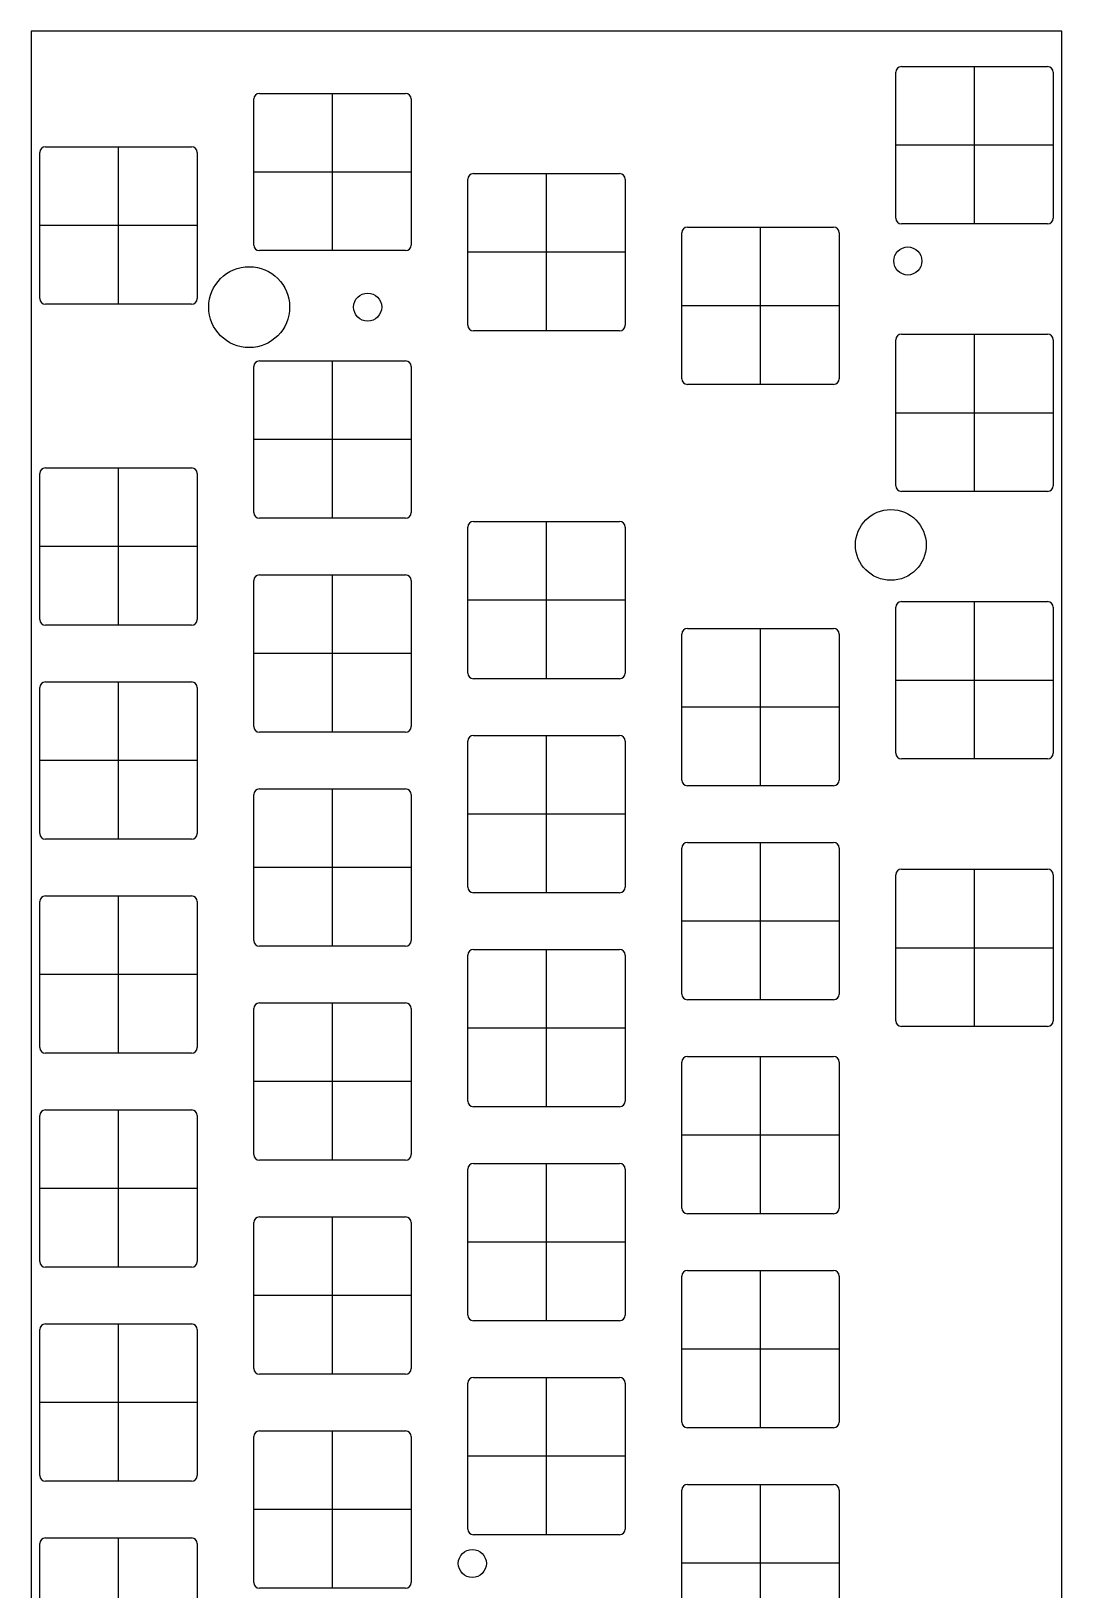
# Model space of a CAD drawing. Header units: centimetres. Extents: x -4.7 to 4.6, y -14.1 to 14.1.
# Drawn here: x -4.57 to 4.6, y 0.24 to 14.12 of the extents above; entities that cross this region are included whole.
import ezdxf

# ---------------------------------------------------------------- set-up
doc = ezdxf.new("R2010")
doc.units = ezdxf.units.CM
doc.header["$MEASUREMENT"] = 0
for name, color, linetype in [('tmp v6_Sketch10', 7, 'Continuous'), ('tmp v6_Sketch7', 7, 'Continuous'), ('tmp v6_Sketch9', 7, 'Continuous')]:
    doc.layers.add(name, color=color, linetype=linetype)

msp = doc.modelspace()

# ---------------------------------------------------------------- linework, layer by layer
at = {"layer": 'tmp v6_Sketch10'}
for p, q in [((-4.57, 14.115, 0.1), (-4.57, -9.91346, 0.1)), ((4.605, 14.115, 0.1), (-4.57, 14.115, 0.1)), ((4.605, -14.11, 0.1), (4.605, 14.115, 0.1)), ((3.1275, 12.449375, 0.1), (3.1275, 13.749375, 0.1)), ((3.1775, 13.799375, 0.1), (4.4775, 13.799375, 0.1)), ((4.5275, 13.749375, 0.1), (4.5275, 12.449375, 0.1)), ((-2.5875, 12.21125, 0.1), (-2.5875, 13.51125, 0.1)), ((-2.5375, 13.56125, 0.1), (-1.2375, 13.56125, 0.1)), ((-1.1875, 13.51125, 0.1), (-1.1875, 12.21125, 0.1)), ((-4.4425, 13.085, 0.1), (-3.1425, 13.085, 0.1)), ((-4.4925, 11.735, 0.1), (-4.4925, 13.035, 0.1)), ((-3.0925, 13.035, 0.1), (-3.0925, 11.735, 0.1)), ((-0.6825, 11.496875, 0.1), (-0.6825, 12.796875, 0.1)), ((-0.6325, 12.846875, 0.1), (0.6675, 12.846875, 0.1)), ((0.7175, 12.796875, 0.1), (0.7175, 11.496875, 0.1)), ((1.2725, 12.370625, 0.1), (2.5725, 12.370625, 0.1)), ((4.4775, 12.399375, 0.1), (3.1775, 12.399375, 0.1)), ((1.2225, 11.020625, 0.1), (1.2225, 12.320625, 0.1)), ((2.6225, 12.320625, 0.1), (2.6225, 11.020625, 0.1)), ((-1.2375, 12.16125, 0.1), (-2.5375, 12.16125, 0.1)), ((-3.1425, 11.685, 0.1), (-4.4425, 11.685, 0.1)), ((0.6675, 11.446875, 0.1), (-0.6325, 11.446875, 0.1)), ((3.1775, 11.418125, 0.1), (4.4775, 11.418125, 0.1)), ((3.1275, 10.068125, 0.1), (3.1275, 11.368125, 0.1)), ((4.5275, 11.368125, 0.1), (4.5275, 10.068125, 0.1)), ((-2.5875, 9.83, 0.1), (-2.5875, 11.13, 0.1)), ((-2.5375, 11.18, 0.1), (-1.2375, 11.18, 0.1)), ((-1.1875, 11.13, 0.1), (-1.1875, 9.83, 0.1)), ((2.5725, 10.970625, 0.1), (1.2725, 10.970625, 0.1)), ((-4.4925, 8.8775, 0.1), (-4.4925, 10.1775, 0.1)), ((-4.4425, 10.2275, 0.1), (-3.1425, 10.2275, 0.1)), ((-3.0925, 10.1775, 0.1), (-3.0925, 8.8775, 0.1)), ((4.4775, 10.018125, 0.1), (3.1775, 10.018125, 0.1)), ((-1.2375, 9.78, 0.1), (-2.5375, 9.78, 0.1)), ((-0.6325, 9.75125, 0.1), (0.6675, 9.75125, 0.1)), ((-0.6825, 8.40125, 0.1), (-0.6825, 9.70125, 0.1)), ((0.7175, 9.70125, 0.1), (0.7175, 8.40125, 0.1)), ((-2.5875, 7.925, 0.1), (-2.5875, 9.225, 0.1)), ((-2.5375, 9.275, 0.1), (-1.2375, 9.275, 0.1)), ((-1.1875, 9.225, 0.1), (-1.1875, 7.925, 0.1)), ((3.1775, 9.036875, 0.1), (4.4775, 9.036875, 0.1)), ((3.1275, 7.686875, 0.1), (3.1275, 8.986875, 0.1)), ((4.5275, 8.986875, 0.1), (4.5275, 7.686875, 0.1)), ((-3.1425, 8.8275, 0.1), (-4.4425, 8.8275, 0.1)), ((1.2225, 7.44875, 0.1), (1.2225, 8.74875, 0.1)), ((1.2725, 8.79875, 0.1), (2.5725, 8.79875, 0.1)), ((2.6225, 8.74875, 0.1), (2.6225, 7.44875, 0.1)), ((0.6675, 8.35125, 0.1), (-0.6325, 8.35125, 0.1)), ((-4.4925, 6.9725, 0.1), (-4.4925, 8.2725, 0.1)), ((-4.4425, 8.3225, 0.1), (-3.1425, 8.3225, 0.1)), ((-3.0925, 8.2725, 0.1), (-3.0925, 6.9725, 0.1)), ((-1.2375, 7.875, 0.1), (-2.5375, 7.875, 0.1)), ((-0.6825, 6.49625, 0.1), (-0.6825, 7.79625, 0.1)), ((-0.6325, 7.84625, 0.1), (0.6675, 7.84625, 0.1)), ((0.7175, 7.79625, 0.1), (0.7175, 6.49625, 0.1)), ((4.4775, 7.636875, 0.1), (3.1775, 7.636875, 0.1)), ((-2.5375, 7.37, 0.1), (-1.2375, 7.37, 0.1)), ((2.5725, 7.39875, 0.1), (1.2725, 7.39875, 0.1)), ((-2.5875, 6.02, 0.1), (-2.5875, 7.32, 0.1)), ((-1.1875, 7.32, 0.1), (-1.1875, 6.02, 0.1)), ((-3.1425, 6.9225, 0.1), (-4.4425, 6.9225, 0.1)), ((1.2225, 5.54375, 0.1), (1.2225, 6.84375, 0.1)), ((1.2725, 6.89375, 0.1), (2.5725, 6.89375, 0.1)), ((2.6225, 6.84375, 0.1), (2.6225, 5.54375, 0.1)), ((3.1275, 5.305625, 0.1), (3.1275, 6.605625, 0.1)), ((3.1775, 6.655625, 0.1), (4.4775, 6.655625, 0.1)), ((4.5275, 6.605625, 0.1), (4.5275, 5.305625, 0.1)), ((-4.4425, 6.4175, 0.1), (-3.1425, 6.4175, 0.1)), ((0.6675, 6.44625, 0.1), (-0.6325, 6.44625, 0.1)), ((-4.4925, 5.0675, 0.1), (-4.4925, 6.3675, 0.1)), ((-3.0925, 6.3675, 0.1), (-3.0925, 5.0675, 0.1)), ((-1.2375, 5.97, 0.1), (-2.5375, 5.97, 0.1)), ((-0.6825, 4.59125, 0.1), (-0.6825, 5.89125, 0.1)), ((-0.6325, 5.94125, 0.1), (0.6675, 5.94125, 0.1)), ((0.7175, 5.89125, 0.1), (0.7175, 4.59125, 0.1)), ((-2.5875, 4.115, 0.1), (-2.5875, 5.415, 0.1)), ((-2.5375, 5.465, 0.1), (-1.2375, 5.465, 0.1)), ((-1.1875, 5.415, 0.1), (-1.1875, 4.115, 0.1)), ((2.5725, 5.49375, 0.1), (1.2725, 5.49375, 0.1)), ((4.4775, 5.255625, 0.1), (3.1775, 5.255625, 0.1)), ((-3.1425, 5.0175, 0.1), (-4.4425, 5.0175, 0.1)), ((1.2225, 3.63875, 0.1), (1.2225, 4.93875, 0.1)), ((1.2725, 4.98875, 0.1), (2.5725, 4.98875, 0.1)), ((2.6225, 4.93875, 0.1), (2.6225, 3.63875, 0.1)), ((-4.4925, 3.1625, 0.1), (-4.4925, 4.4625, 0.1)), ((-4.4425, 4.5125, 0.1), (-3.1425, 4.5125, 0.1)), ((-3.0925, 4.4625, 0.1), (-3.0925, 3.1625, 0.1)), ((0.6675, 4.54125, 0.1), (-0.6325, 4.54125, 0.1)), ((-1.2375, 4.065, 0.1), (-2.5375, 4.065, 0.1)), ((-0.6325, 4.03625, 0.1), (0.6675, 4.03625, 0.1)), ((-0.6825, 2.68625, 0.1), (-0.6825, 3.98625, 0.1)), ((0.7175, 3.98625, 0.1), (0.7175, 2.68625, 0.1)), ((-2.5875, 2.21, 0.1), (-2.5875, 3.51, 0.1)), ((-2.5375, 3.56, 0.1), (-1.2375, 3.56, 0.1)), ((-1.1875, 3.51, 0.1), (-1.1875, 2.21, 0.1)), ((2.5725, 3.58875, 0.1), (1.2725, 3.58875, 0.1)), ((-3.1425, 3.1125, 0.1), (-4.4425, 3.1125, 0.1)), ((1.2725, 3.08375, 0.1), (2.5725, 3.08375, 0.1)), ((1.2225, 1.73375, 0.1), (1.2225, 3.03375, 0.1)), ((2.6225, 3.03375, 0.1), (2.6225, 1.73375, 0.1)), ((0.6675, 2.63625, 0.1), (-0.6325, 2.63625, 0.1)), ((-4.4925, 1.2575, 0.1), (-4.4925, 2.5575, 0.1)), ((-4.4425, 2.6075, 0.1), (-3.1425, 2.6075, 0.1)), ((-3.0925, 2.5575, 0.1), (-3.0925, 1.2575, 0.1)), ((-1.2375, 2.16, 0.1), (-2.5375, 2.16, 0.1)), ((-0.6825, 0.78125, 0.1), (-0.6825, 2.08125, 0.1)), ((-0.6325, 2.13125, 0.1), (0.6675, 2.13125, 0.1)), ((0.7175, 2.08125, 0.1), (0.7175, 0.78125, 0.1)), ((2.5725, 1.68375, 0.1), (1.2725, 1.68375, 0.1)), ((-2.5875, 0.305, 0.1), (-2.5875, 1.605, 0.1)), ((-2.5375, 1.655, 0.1), (-1.2375, 1.655, 0.1)), ((-1.1875, 1.605, 0.1), (-1.1875, 0.305, 0.1)), ((-3.1425, 1.2075, 0.1), (-4.4425, 1.2075, 0.1)), ((1.2225, -0.17125, 0.1), (1.2225, 1.12875, 0.1)), ((1.2725, 1.17875, 0.1), (2.5725, 1.17875, 0.1)), ((2.6225, 1.12875, 0.1), (2.6225, -0.17125, 0.1)), ((-4.4425, 0.7025, 0.1), (-3.1425, 0.7025, 0.1)), ((0.6675, 0.73125, 0.1), (-0.6325, 0.73125, 0.1)), ((-4.4925, -0.6475, 0.1), (-4.4925, 0.6525, 0.1)), ((-3.0925, 0.6525, 0.1), (-3.0925, -0.6475, 0.1)), ((-1.2375, 0.255, 0.1), (-2.5375, 0.255, 0.1))]:
    msp.add_line(p, q, dxfattribs=at)
for centre, radius in [((3.234142, 12.069298, 0.1), 0.125), ((-2.628996, 11.658722, 0.1), 0.36), ((-1.57471, 11.658722, 0.1), 0.125), ((3.082983, 9.542024, 0.1), 0.315), ((-0.642678, 0.475237, 0.1), 0.125)]:
    msp.add_circle(centre, radius, dxfattribs=at)
for centre, start, end in [((3.1775, 13.749375, 0.1), 90, 180), ((4.4775, 13.749375, 0.1), 0, 90), ((-2.5375, 13.51125, 0.1), 90, 180), ((-1.2375, 13.51125, 0.1), 360, 90), ((-4.4425, 13.035, 0.1), 90, 180), ((-3.1425, 13.035, 0.1), 360, 90), ((-0.6325, 12.796875, 0.1), 90, 180), ((0.6675, 12.796875, 0.1), 360, 90), ((1.2725, 12.320625, 0.1), 90, 180), ((2.5725, 12.320625, 0.1), 360, 90), ((3.1775, 12.449375, 0.1), 180, 270), ((4.4775, 12.449375, 0.1), 270, 0), ((-2.5375, 12.21125, 0.1), 180, 270), ((-1.2375, 12.21125, 0.1), 270, 0), ((-4.4425, 11.735, 0.1), 180, 270), ((-3.1425, 11.735, 0.1), 270, 0), ((-0.6325, 11.496875, 0.1), 180, 270), ((0.6675, 11.496875, 0.1), 270, 0), ((3.1775, 11.368125, 0.1), 90, 180), ((4.4775, 11.368125, 0.1), 0, 90), ((-2.5375, 11.13, 0.1), 90, 180), ((-1.2375, 11.13, 0.1), 360, 90), ((1.2725, 11.020625, 0.1), 180, 270), ((2.5725, 11.020625, 0.1), 270, 0), ((-4.4425, 10.1775, 0.1), 90, 180), ((-3.1425, 10.1775, 0.1), 360, 90), ((3.1775, 10.068125, 0.1), 180, 270), ((4.4775, 10.068125, 0.1), 270, 0), ((-2.5375, 9.83, 0.1), 180, 270), ((-1.2375, 9.83, 0.1), 270, 0), ((-0.6325, 9.70125, 0.1), 90, 180), ((0.6675, 9.70125, 0.1), 360, 90), ((-2.5375, 9.225, 0.1), 90, 180), ((-1.2375, 9.225, 0.1), 360, 90), ((3.1775, 8.986875, 0.1), 90, 180), ((4.4775, 8.986875, 0.1), 0, 90), ((-4.4425, 8.8775, 0.1), 180, 270), ((-3.1425, 8.8775, 0.1), 270, 0), ((1.2725, 8.74875, 0.1), 90, 180), ((2.5725, 8.74875, 0.1), 360, 90), ((-0.6325, 8.40125, 0.1), 180, 270), ((0.6675, 8.40125, 0.1), 270, 0), ((-4.4425, 8.2725, 0.1), 90, 180), ((-3.1425, 8.2725, 0.1), 360, 90), ((-2.5375, 7.925, 0.1), 180, 270), ((-1.2375, 7.925, 0.1), 270, 0), ((-0.6325, 7.79625, 0.1), 90, 180), ((0.6675, 7.79625, 0.1), 0, 90), ((3.1775, 7.686875, 0.1), 180, 270), ((4.4775, 7.686875, 0.1), 270, 0), ((-2.5375, 7.32, 0.1), 90, 180), ((-1.2375, 7.32, 0.1), 0, 90), ((1.2725, 7.44875, 0.1), 180, 270), ((2.5725, 7.44875, 0.1), 270, 0), ((-4.4425, 6.9725, 0.1), 180, 270), ((-3.1425, 6.9725, 0.1), 270, 0), ((1.2725, 6.84375, 0.1), 90, 180), ((2.5725, 6.84375, 0.1), 0, 90), ((3.1775, 6.605625, 0.1), 90, 180), ((4.4775, 6.605625, 0.1), 360, 90), ((-4.4425, 6.3675, 0.1), 90, 180), ((-3.1425, 6.3675, 0.1), 0, 90), ((-0.6325, 6.49625, 0.1), 180, 270), ((0.6675, 6.49625, 0.1), 270, 0), ((-2.5375, 6.02, 0.1), 180, 270), ((-1.2375, 6.02, 0.1), 270, 0), ((-0.6325, 5.89125, 0.1), 90, 180), ((0.6675, 5.89125, 0.1), 0, 90), ((-2.5375, 5.415, 0.1), 90, 180), ((-1.2375, 5.415, 0.1), 0, 90), ((1.2725, 5.54375, 0.1), 180, 270), ((2.5725, 5.54375, 0.1), 270, 0), ((3.1775, 5.305625, 0.1), 180, 270), ((4.4775, 5.305625, 0.1), 270, 0), ((-4.4425, 5.0675, 0.1), 180, 270), ((-3.1425, 5.0675, 0.1), 270, 0), ((1.2725, 4.93875, 0.1), 90, 180), ((2.5725, 4.93875, 0.1), 0, 90), ((-0.6325, 4.59125, 0.1), 180, 270), ((0.6675, 4.59125, 0.1), 270, 0), ((-4.4425, 4.4625, 0.1), 90, 180), ((-3.1425, 4.4625, 0.1), 0, 90), ((-2.5375, 4.115, 0.1), 180, 270), ((-1.2375, 4.115, 0.1), 270, 0), ((-0.6325, 3.98625, 0.1), 90, 180), ((0.6675, 3.98625, 0.1), 360, 90), ((1.2725, 3.63875, 0.1), 180, 270), ((2.5725, 3.63875, 0.1), 270, 360), ((-2.5375, 3.51, 0.1), 90, 180), ((-1.2375, 3.51, 0.1), 0, 90), ((-4.4425, 3.1625, 0.1), 180, 270), ((-3.1425, 3.1625, 0.1), 270, 360), ((1.2725, 3.03375, 0.1), 90, 180), ((2.5725, 3.03375, 0.1), 0, 90), ((-0.6325, 2.68625, 0.1), 180, 270), ((0.6675, 2.68625, 0.1), 270, 360), ((-4.4425, 2.5575, 0.1), 90, 180), ((-3.1425, 2.5575, 0.1), 0, 90), ((-2.5375, 2.21, 0.1), 180, 270), ((-1.2375, 2.21, 0.1), 270, 360), ((-0.6325, 2.08125, 0.1), 90, 180), ((0.6675, 2.08125, 0.1), 0, 90), ((1.2725, 1.73375, 0.1), 180, 270), ((2.5725, 1.73375, 0.1), 270, 0), ((-2.5375, 1.605, 0.1), 90, 180), ((-1.2375, 1.605, 0.1), 360, 90), ((-4.4425, 1.2575, 0.1), 180, 270), ((-3.1425, 1.2575, 0.1), 270, 0), ((1.2725, 1.12875, 0.1), 90, 180), ((2.5725, 1.12875, 0.1), 360, 90), ((-4.4425, 0.6525, 0.1), 90, 180), ((-3.1425, 0.6525, 0.1), 0, 90), ((-0.6325, 0.78125, 0.1), 180, 270), ((0.6675, 0.78125, 0.1), 270, 360), ((-2.5375, 0.305, 0.1), 180, 270), ((-1.2375, 0.305, 0.1), 270, 0)]:
    msp.add_arc(centre, 0.05, start, end, dxfattribs=at)
at = {"layer": 'tmp v6_Sketch7'}
for p, q in [((4.605, 14.115, 0.1), (-4.57, 14.115, 0.1)), ((-4.57, 14.115, 0.1), (-4.57, -9.91346, 0.1)), ((4.605, -14.11, 0.1), (4.605, 14.115, 0.1)), ((3.1275, 12.449375, 0.1), (3.1275, 13.749375, 0.1)), ((3.1775, 13.799375, 0.1), (4.4775, 13.799375, 0.1)), ((3.8275, 12.399375, 0.1), (3.8275, 13.799375, 0.1)), ((4.5275, 13.749375, 0.1), (4.5275, 12.449375, 0.1)), ((-2.5875, 12.21125, 0.1), (-2.5875, 13.51125, 0.1)), ((-2.5375, 13.56125, 0.1), (-1.2375, 13.56125, 0.1)), ((-1.8875, 12.16125, 0.1), (-1.8875, 13.56125, 0.1)), ((-1.1875, 13.51125, 0.1), (-1.1875, 12.21125, 0.1)), ((-4.4425, 13.085, 0.1), (-3.1425, 13.085, 0.1)), ((-3.7925, 11.685, 0.1), (-3.7925, 13.085, 0.1)), ((4.5275, 13.099375, 0.1), (3.1275, 13.099375, 0.1)), ((-4.4925, 11.735, 0.1), (-4.4925, 13.035, 0.1)), ((-3.0925, 13.035, 0.1), (-3.0925, 11.735, 0.1)), ((-1.1875, 12.86125, 0.1), (-2.5875, 12.86125, 0.1)), ((-0.6825, 11.496875, 0.1), (-0.6825, 12.796875, 0.1)), ((-0.6325, 12.846875, 0.1), (0.6675, 12.846875, 0.1)), ((0.0175, 11.446875, 0.1), (0.0175, 12.846875, 0.1)), ((0.7175, 12.796875, 0.1), (0.7175, 11.496875, 0.1)), ((-3.0925, 12.385, 0.1), (-4.4925, 12.385, 0.1)), ((1.2725, 12.370625, 0.1), (2.5725, 12.370625, 0.1)), ((1.9225, 10.970625, 0.1), (1.9225, 12.370625, 0.1)), ((4.4775, 12.399375, 0.1), (3.1775, 12.399375, 0.1)), ((1.2225, 11.020625, 0.1), (1.2225, 12.320625, 0.1)), ((2.6225, 12.320625, 0.1), (2.6225, 11.020625, 0.1)), ((-1.2375, 12.16125, 0.1), (-2.5375, 12.16125, 0.1)), ((0.7175, 12.146875, 0.1), (-0.6825, 12.146875, 0.1)), ((-3.1425, 11.685, 0.1), (-4.4425, 11.685, 0.1)), ((2.6225, 11.670625, 0.1), (1.2225, 11.670625, 0.1)), ((0.6675, 11.446875, 0.1), (-0.6325, 11.446875, 0.1)), ((3.1775, 11.418125, 0.1), (4.4775, 11.418125, 0.1)), ((3.8275, 10.018125, 0.1), (3.8275, 11.418125, 0.1)), ((3.1275, 10.068125, 0.1), (3.1275, 11.368125, 0.1)), ((4.5275, 11.368125, 0.1), (4.5275, 10.068125, 0.1)), ((-2.5875, 9.83, 0.1), (-2.5875, 11.13, 0.1)), ((-2.5375, 11.18, 0.1), (-1.2375, 11.18, 0.1)), ((-1.8875, 9.78, 0.1), (-1.8875, 11.18, 0.1)), ((-1.1875, 11.13, 0.1), (-1.1875, 9.83, 0.1)), ((2.5725, 10.970625, 0.1), (1.2725, 10.970625, 0.1)), ((3.1275, 10.718125, 0.1), (4.5275, 10.718125, 0.1)), ((-1.1875, 10.48, 0.1), (-2.5875, 10.48, 0.1)), ((-4.4925, 8.8775, 0.1), (-4.4925, 10.1775, 0.1)), ((-4.4425, 10.2275, 0.1), (-3.1425, 10.2275, 0.1)), ((-3.7925, 8.8275, 0.1), (-3.7925, 10.2275, 0.1)), ((-3.0925, 10.1775, 0.1), (-3.0925, 8.8775, 0.1)), ((4.4775, 10.018125, 0.1), (3.1775, 10.018125, 0.1)), ((-1.2375, 9.78, 0.1), (-2.5375, 9.78, 0.1)), ((-0.6325, 9.75125, 0.1), (0.6675, 9.75125, 0.1)), ((0.0175, 8.35125, 0.1), (0.0175, 9.75125, 0.1)), ((-0.6825, 8.40125, 0.1), (-0.6825, 9.70125, 0.1)), ((0.7175, 9.70125, 0.1), (0.7175, 8.40125, 0.1)), ((-3.0925, 9.5275, 0.1), (-4.4925, 9.5275, 0.1)), ((-2.5875, 7.925, 0.1), (-2.5875, 9.225, 0.1)), ((-2.5375, 9.275, 0.1), (-1.2375, 9.275, 0.1)), ((-1.8875, 7.875, 0.1), (-1.8875, 9.275, 0.1)), ((-1.1875, 9.225, 0.1), (-1.1875, 7.925, 0.1)), ((0.7175, 9.05125, 0.1), (-0.6825, 9.05125, 0.1)), ((3.1775, 9.036875, 0.1), (4.4775, 9.036875, 0.1)), ((3.8275, 7.636875, 0.1), (3.8275, 9.036875, 0.1)), ((3.1275, 7.686875, 0.1), (3.1275, 8.986875, 0.1)), ((4.5275, 8.986875, 0.1), (4.5275, 7.686875, 0.1)), ((-3.1425, 8.8275, 0.1), (-4.4425, 8.8275, 0.1)), ((1.2225, 7.44875, 0.1), (1.2225, 8.74875, 0.1)), ((1.2725, 8.79875, 0.1), (2.5725, 8.79875, 0.1)), ((1.9225, 7.39875, 0.1), (1.9225, 8.79875, 0.1)), ((2.6225, 8.74875, 0.1), (2.6225, 7.44875, 0.1)), ((-1.1875, 8.575, 0.1), (-2.5875, 8.575, 0.1)), ((0.6675, 8.35125, 0.1), (-0.6325, 8.35125, 0.1)), ((3.1275, 8.336875, 0.1), (4.5275, 8.336875, 0.1)), ((-4.4925, 6.9725, 0.1), (-4.4925, 8.2725, 0.1)), ((-4.4425, 8.3225, 0.1), (-3.1425, 8.3225, 0.1)), ((-3.7925, 6.9225, 0.1), (-3.7925, 8.3225, 0.1)), ((-3.0925, 8.2725, 0.1), (-3.0925, 6.9725, 0.1)), ((2.6225, 8.09875, 0.1), (1.2225, 8.09875, 0.1)), ((-1.2375, 7.875, 0.1), (-2.5375, 7.875, 0.1)), ((-0.6825, 6.49625, 0.1), (-0.6825, 7.79625, 0.1)), ((-0.6325, 7.84625, 0.1), (0.6675, 7.84625, 0.1)), ((0.0175, 6.44625, 0.1), (0.0175, 7.84625, 0.1)), ((0.7175, 7.79625, 0.1), (0.7175, 6.49625, 0.1)), ((4.4775, 7.636875, 0.1), (3.1775, 7.636875, 0.1)), ((-3.0925, 7.6225, 0.1), (-4.4925, 7.6225, 0.1)), ((-2.5375, 7.37, 0.1), (-1.2375, 7.37, 0.1)), ((-1.8875, 5.97, 0.1), (-1.8875, 7.37, 0.1)), ((2.5725, 7.39875, 0.1), (1.2725, 7.39875, 0.1)), ((-2.5875, 6.02, 0.1), (-2.5875, 7.32, 0.1)), ((-1.1875, 7.32, 0.1), (-1.1875, 6.02, 0.1)), ((0.7175, 7.14625, 0.1), (-0.6825, 7.14625, 0.1)), ((-3.1425, 6.9225, 0.1), (-4.4425, 6.9225, 0.1)), ((1.2225, 5.54375, 0.1), (1.2225, 6.84375, 0.1)), ((1.2725, 6.89375, 0.1), (2.5725, 6.89375, 0.1)), ((1.9225, 5.49375, 0.1), (1.9225, 6.89375, 0.1)), ((2.6225, 6.84375, 0.1), (2.6225, 5.54375, 0.1)), ((-1.1875, 6.67, 0.1), (-2.5875, 6.67, 0.1)), ((3.1275, 5.305625, 0.1), (3.1275, 6.605625, 0.1)), ((3.1775, 6.655625, 0.1), (4.4775, 6.655625, 0.1)), ((3.8275, 5.255625, 0.1), (3.8275, 6.655625, 0.1)), ((4.5275, 6.605625, 0.1), (4.5275, 5.305625, 0.1)), ((-4.4425, 6.4175, 0.1), (-3.1425, 6.4175, 0.1)), ((-3.7925, 5.0175, 0.1), (-3.7925, 6.4175, 0.1)), ((0.6675, 6.44625, 0.1), (-0.6325, 6.44625, 0.1)), ((-4.4925, 5.0675, 0.1), (-4.4925, 6.3675, 0.1)), ((-3.0925, 6.3675, 0.1), (-3.0925, 5.0675, 0.1)), ((2.6225, 6.19375, 0.1), (1.2225, 6.19375, 0.1)), ((-1.2375, 5.97, 0.1), (-2.5375, 5.97, 0.1)), ((-0.6825, 4.59125, 0.1), (-0.6825, 5.89125, 0.1)), ((-0.6325, 5.94125, 0.1), (0.6675, 5.94125, 0.1)), ((0.0175, 4.54125, 0.1), (0.0175, 5.94125, 0.1)), ((0.7175, 5.89125, 0.1), (0.7175, 4.59125, 0.1)), ((3.1275, 5.955625, 0.1), (4.5275, 5.955625, 0.1)), ((-3.0925, 5.7175, 0.1), (-4.4925, 5.7175, 0.1)), ((-2.5875, 4.115, 0.1), (-2.5875, 5.415, 0.1)), ((-2.5375, 5.465, 0.1), (-1.2375, 5.465, 0.1)), ((-1.8875, 4.065, 0.1), (-1.8875, 5.465, 0.1)), ((-1.1875, 5.415, 0.1), (-1.1875, 4.115, 0.1)), ((2.5725, 5.49375, 0.1), (1.2725, 5.49375, 0.1)), ((0.7175, 5.24125, 0.1), (-0.6825, 5.24125, 0.1)), ((4.4775, 5.255625, 0.1), (3.1775, 5.255625, 0.1)), ((-3.1425, 5.0175, 0.1), (-4.4425, 5.0175, 0.1)), ((1.2225, 3.63875, 0.1), (1.2225, 4.93875, 0.1)), ((1.2725, 4.98875, 0.1), (2.5725, 4.98875, 0.1)), ((1.9225, 3.58875, 0.1), (1.9225, 4.98875, 0.1)), ((2.6225, 4.93875, 0.1), (2.6225, 3.63875, 0.1)), ((-1.1875, 4.765, 0.1), (-2.5875, 4.765, 0.1)), ((-4.4925, 3.1625, 0.1), (-4.4925, 4.4625, 0.1)), ((-4.4425, 4.5125, 0.1), (-3.1425, 4.5125, 0.1)), ((-3.7925, 3.1125, 0.1), (-3.7925, 4.5125, 0.1)), ((-3.0925, 4.4625, 0.1), (-3.0925, 3.1625, 0.1)), ((0.6675, 4.54125, 0.1), (-0.6325, 4.54125, 0.1)), ((2.6225, 4.28875, 0.1), (1.2225, 4.28875, 0.1)), ((-1.2375, 4.065, 0.1), (-2.5375, 4.065, 0.1)), ((-0.6325, 4.03625, 0.1), (0.6675, 4.03625, 0.1)), ((0.0175, 2.63625, 0.1), (0.0175, 4.03625, 0.1)), ((-0.6825, 2.68625, 0.1), (-0.6825, 3.98625, 0.1)), ((0.7175, 3.98625, 0.1), (0.7175, 2.68625, 0.1)), ((-3.0925, 3.8125, 0.1), (-4.4925, 3.8125, 0.1)), ((-2.5875, 2.21, 0.1), (-2.5875, 3.51, 0.1)), ((-2.5375, 3.56, 0.1), (-1.2375, 3.56, 0.1)), ((-1.8875, 2.16, 0.1), (-1.8875, 3.56, 0.1)), ((-1.1875, 3.51, 0.1), (-1.1875, 2.21, 0.1)), ((2.5725, 3.58875, 0.1), (1.2725, 3.58875, 0.1)), ((0.7175, 3.33625, 0.1), (-0.6825, 3.33625, 0.1)), ((-3.1425, 3.1125, 0.1), (-4.4425, 3.1125, 0.1)), ((1.2725, 3.08375, 0.1), (2.5725, 3.08375, 0.1)), ((1.9225, 1.68375, 0.1), (1.9225, 3.08375, 0.1)), ((1.2225, 1.73375, 0.1), (1.2225, 3.03375, 0.1)), ((2.6225, 3.03375, 0.1), (2.6225, 1.73375, 0.1)), ((-1.1875, 2.86, 0.1), (-2.5875, 2.86, 0.1)), ((0.6675, 2.63625, 0.1), (-0.6325, 2.63625, 0.1)), ((-4.4925, 1.2575, 0.1), (-4.4925, 2.5575, 0.1)), ((-4.4425, 2.6075, 0.1), (-3.1425, 2.6075, 0.1)), ((-3.7925, 1.2075, 0.1), (-3.7925, 2.6075, 0.1)), ((-3.0925, 2.5575, 0.1), (-3.0925, 1.2575, 0.1)), ((2.6225, 2.38375, 0.1), (1.2225, 2.38375, 0.1)), ((-1.2375, 2.16, 0.1), (-2.5375, 2.16, 0.1)), ((-0.6825, 0.78125, 0.1), (-0.6825, 2.08125, 0.1)), ((-0.6325, 2.13125, 0.1), (0.6675, 2.13125, 0.1)), ((0.0175, 0.73125, 0.1), (0.0175, 2.13125, 0.1)), ((0.7175, 2.08125, 0.1), (0.7175, 0.78125, 0.1)), ((-3.0925, 1.9075, 0.1), (-4.4925, 1.9075, 0.1)), ((2.5725, 1.68375, 0.1), (1.2725, 1.68375, 0.1)), ((-2.5875, 0.305, 0.1), (-2.5875, 1.605, 0.1)), ((-2.5375, 1.655, 0.1), (-1.2375, 1.655, 0.1)), ((-1.8875, 0.255, 0.1), (-1.8875, 1.655, 0.1)), ((-1.1875, 1.605, 0.1), (-1.1875, 0.305, 0.1)), ((0.7175, 1.43125, 0.1), (-0.6825, 1.43125, 0.1)), ((-3.1425, 1.2075, 0.1), (-4.4425, 1.2075, 0.1)), ((1.2225, -0.17125, 0.1), (1.2225, 1.12875, 0.1)), ((1.2725, 1.17875, 0.1), (2.5725, 1.17875, 0.1)), ((1.9225, -0.22125, 0.1), (1.9225, 1.17875, 0.1)), ((2.6225, 1.12875, 0.1), (2.6225, -0.17125, 0.1)), ((-1.1875, 0.955, 0.1), (-2.5875, 0.955, 0.1)), ((-4.4425, 0.7025, 0.1), (-3.1425, 0.7025, 0.1)), ((-3.7925, -0.6975, 0.1), (-3.7925, 0.7025, 0.1)), ((0.6675, 0.73125, 0.1), (-0.6325, 0.73125, 0.1)), ((-4.4925, -0.6475, 0.1), (-4.4925, 0.6525, 0.1)), ((-3.0925, 0.6525, 0.1), (-3.0925, -0.6475, 0.1)), ((2.6225, 0.47875, 0.1), (1.2225, 0.47875, 0.1)), ((-1.2375, 0.255, 0.1), (-2.5375, 0.255, 0.1))]:
    msp.add_line(p, q, dxfattribs=at)
for centre, radius in [((3.234142, 12.069298, 0.1), 0.125), ((-2.628996, 11.658722, 0.1), 0.36), ((-1.57471, 11.658722, 0.1), 0.125), ((3.082983, 9.542024, 0.1), 0.315)]:
    msp.add_circle(centre, radius, dxfattribs=at)
for centre, start, end in [((3.1775, 13.749375, 0.1), 90, 180), ((4.4775, 13.749375, 0.1), 0, 90), ((-2.5375, 13.51125, 0.1), 90, 180), ((-1.2375, 13.51125, 0.1), 360, 90), ((-4.4425, 13.035, 0.1), 90, 180), ((-3.1425, 13.035, 0.1), 360, 90), ((-0.6325, 12.796875, 0.1), 90, 180), ((0.6675, 12.796875, 0.1), 360, 90), ((1.2725, 12.320625, 0.1), 90, 180), ((2.5725, 12.320625, 0.1), 360, 90), ((3.1775, 12.449375, 0.1), 180, 270), ((4.4775, 12.449375, 0.1), 270, 0), ((-2.5375, 12.21125, 0.1), 180, 270), ((-1.2375, 12.21125, 0.1), 270, 0), ((-4.4425, 11.735, 0.1), 180, 270), ((-3.1425, 11.735, 0.1), 270, 0), ((-0.6325, 11.496875, 0.1), 180, 270), ((0.6675, 11.496875, 0.1), 270, 0), ((3.1775, 11.368125, 0.1), 90, 180), ((4.4775, 11.368125, 0.1), 0, 90), ((-2.5375, 11.13, 0.1), 90, 180), ((-1.2375, 11.13, 0.1), 360, 90), ((1.2725, 11.020625, 0.1), 180, 270), ((2.5725, 11.020625, 0.1), 270, 0), ((-4.4425, 10.1775, 0.1), 90, 180), ((-3.1425, 10.1775, 0.1), 360, 90), ((3.1775, 10.068125, 0.1), 180, 270), ((4.4775, 10.068125, 0.1), 270, 0), ((-2.5375, 9.83, 0.1), 180, 270), ((-1.2375, 9.83, 0.1), 270, 0), ((-0.6325, 9.70125, 0.1), 90, 180), ((0.6675, 9.70125, 0.1), 360, 90), ((-2.5375, 9.225, 0.1), 90, 180), ((-1.2375, 9.225, 0.1), 360, 90), ((3.1775, 8.986875, 0.1), 90, 180), ((4.4775, 8.986875, 0.1), 0, 90), ((-4.4425, 8.8775, 0.1), 180, 270), ((-3.1425, 8.8775, 0.1), 270, 0), ((1.2725, 8.74875, 0.1), 90, 180), ((2.5725, 8.74875, 0.1), 360, 90), ((-0.6325, 8.40125, 0.1), 180, 270), ((0.6675, 8.40125, 0.1), 270, 0), ((-4.4425, 8.2725, 0.1), 90, 180), ((-3.1425, 8.2725, 0.1), 360, 90), ((-2.5375, 7.925, 0.1), 180, 270), ((-1.2375, 7.925, 0.1), 270, 0), ((-0.6325, 7.79625, 0.1), 90, 180), ((0.6675, 7.79625, 0.1), 0, 90), ((3.1775, 7.686875, 0.1), 180, 270), ((4.4775, 7.686875, 0.1), 270, 0), ((-2.5375, 7.32, 0.1), 90, 180), ((-1.2375, 7.32, 0.1), 0, 90), ((1.2725, 7.44875, 0.1), 180, 270), ((2.5725, 7.44875, 0.1), 270, 0), ((-4.4425, 6.9725, 0.1), 180, 270), ((-3.1425, 6.9725, 0.1), 270, 0), ((1.2725, 6.84375, 0.1), 90, 180), ((2.5725, 6.84375, 0.1), 0, 90), ((3.1775, 6.605625, 0.1), 90, 180), ((4.4775, 6.605625, 0.1), 360, 90), ((-4.4425, 6.3675, 0.1), 90, 180), ((-3.1425, 6.3675, 0.1), 0, 90), ((-0.6325, 6.49625, 0.1), 180, 270), ((0.6675, 6.49625, 0.1), 270, 0), ((-2.5375, 6.02, 0.1), 180, 270), ((-1.2375, 6.02, 0.1), 270, 0), ((-0.6325, 5.89125, 0.1), 90, 180), ((0.6675, 5.89125, 0.1), 0, 90), ((-2.5375, 5.415, 0.1), 90, 180), ((-1.2375, 5.415, 0.1), 0, 90), ((1.2725, 5.54375, 0.1), 180, 270), ((2.5725, 5.54375, 0.1), 270, 0), ((3.1775, 5.305625, 0.1), 180, 270), ((4.4775, 5.305625, 0.1), 270, 0), ((-4.4425, 5.0675, 0.1), 180, 270), ((-3.1425, 5.0675, 0.1), 270, 0), ((1.2725, 4.93875, 0.1), 90, 180), ((2.5725, 4.93875, 0.1), 0, 90), ((-0.6325, 4.59125, 0.1), 180, 270), ((0.6675, 4.59125, 0.1), 270, 0), ((-4.4425, 4.4625, 0.1), 90, 180), ((-3.1425, 4.4625, 0.1), 0, 90), ((-2.5375, 4.115, 0.1), 180, 270), ((-1.2375, 4.115, 0.1), 270, 0), ((-0.6325, 3.98625, 0.1), 90, 180), ((0.6675, 3.98625, 0.1), 360, 90), ((1.2725, 3.63875, 0.1), 180, 270), ((2.5725, 3.63875, 0.1), 270, 360), ((-2.5375, 3.51, 0.1), 90, 180), ((-1.2375, 3.51, 0.1), 0, 90), ((-4.4425, 3.1625, 0.1), 180, 270), ((-3.1425, 3.1625, 0.1), 270, 360), ((1.2725, 3.03375, 0.1), 90, 180), ((2.5725, 3.03375, 0.1), 0, 90), ((-0.6325, 2.68625, 0.1), 180, 270), ((0.6675, 2.68625, 0.1), 270, 360), ((-4.4425, 2.5575, 0.1), 90, 180), ((-3.1425, 2.5575, 0.1), 0, 90), ((-2.5375, 2.21, 0.1), 180, 270), ((-1.2375, 2.21, 0.1), 270, 360), ((-0.6325, 2.08125, 0.1), 90, 180), ((0.6675, 2.08125, 0.1), 0, 90), ((1.2725, 1.73375, 0.1), 180, 270), ((2.5725, 1.73375, 0.1), 270, 0), ((-2.5375, 1.605, 0.1), 90, 180), ((-1.2375, 1.605, 0.1), 360, 90), ((-4.4425, 1.2575, 0.1), 180, 270), ((-3.1425, 1.2575, 0.1), 270, 0), ((1.2725, 1.12875, 0.1), 90, 180), ((2.5725, 1.12875, 0.1), 360, 90), ((-4.4425, 0.6525, 0.1), 90, 180), ((-3.1425, 0.6525, 0.1), 0, 90), ((-0.6325, 0.78125, 0.1), 180, 270), ((0.6675, 0.78125, 0.1), 270, 360), ((-2.5375, 0.305, 0.1), 180, 270), ((-1.2375, 0.305, 0.1), 270, 0)]:
    msp.add_arc(centre, 0.05, start, end, dxfattribs=at)
at = {"layer": 'tmp v6_Sketch9'}
msp.add_circle((-0.642678, 0.475237), 0.125, dxfattribs=at)

doc.saveas('drawing.dxf')
